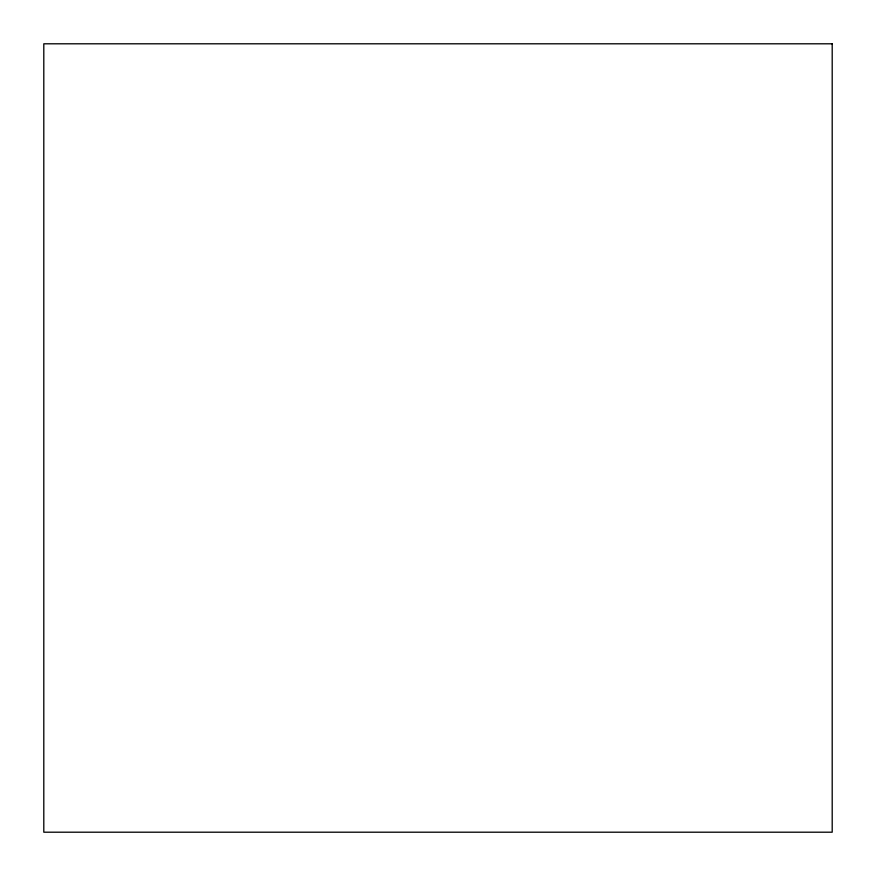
<?xml version="1.0" encoding="UTF-8"?>
<svg xmlns="http://www.w3.org/2000/svg" width="876" height="876" viewBox="0 0 876 876"><rect width="100%" height="100%" fill="white"/><g stroke="black" fill="none" stroke-linecap="round" stroke-linejoin="round"><path stroke-width="1.31" d="M832.2 43.8L43.8 43.8L43.8 832.2L832.2 832.2L832.2 43.8"/></g></svg>
